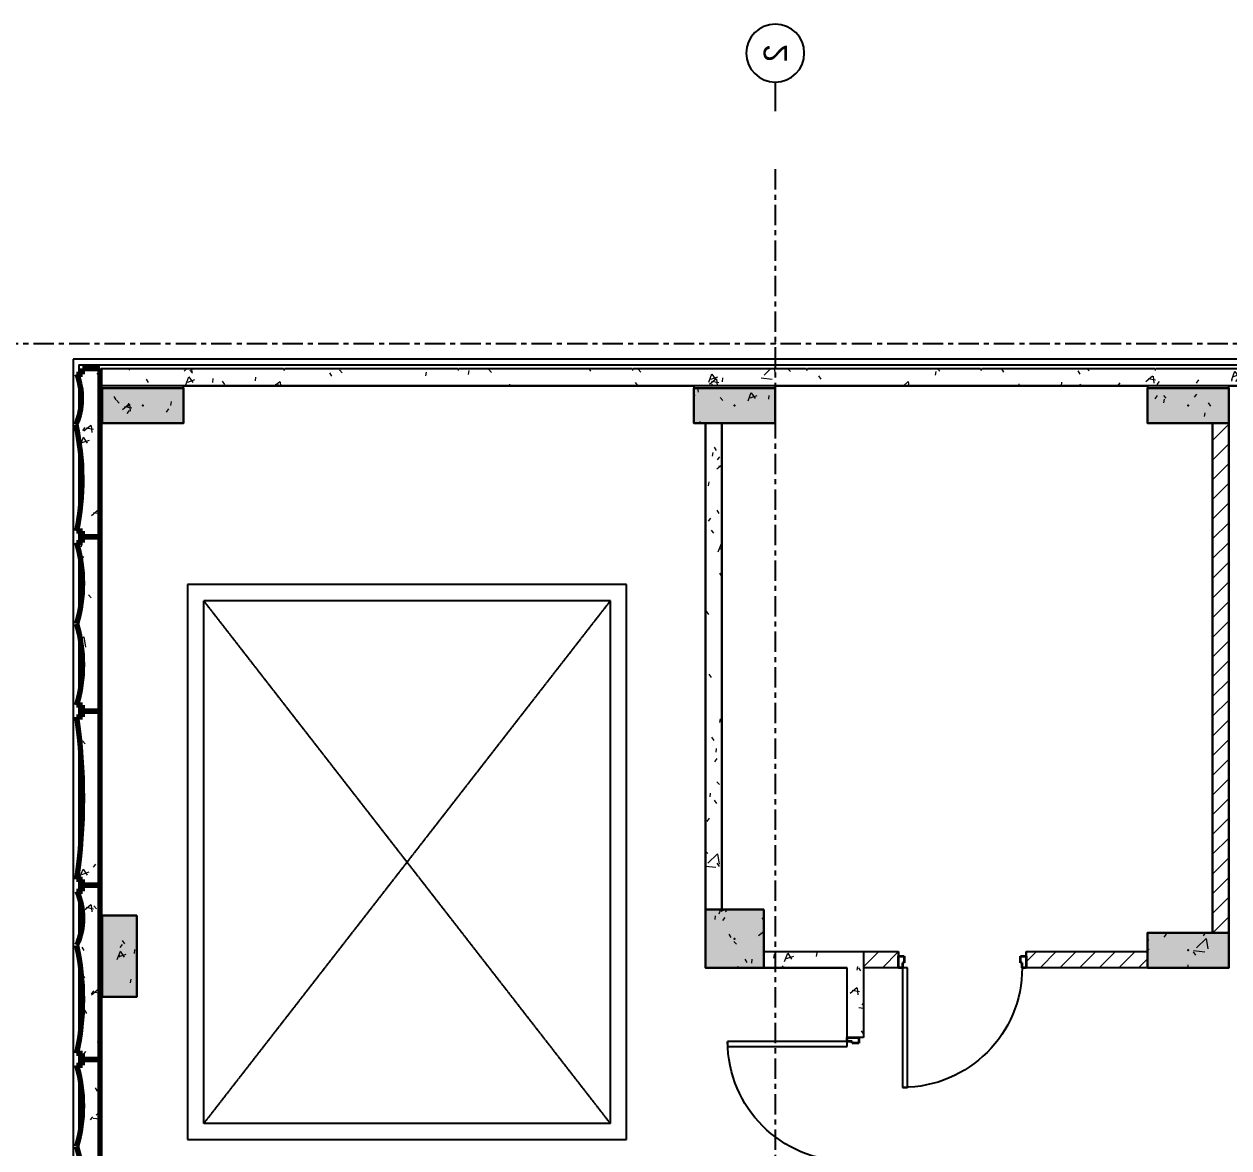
# Model space of a CAD drawing. Header units: millimetres. Extents: x -1379 to 1385823, y -4884429 to 548763.
# Drawn here: x 656006 to 666378, y -2359350 to -2349673 of the extents above; entities that cross this region are included whole.
import ezdxf
from ezdxf.enums import TextEntityAlignment as Align

# ---------------------------------------------------------------- set-up
doc = ezdxf.new("R2010")
doc.units = ezdxf.units.MM
for name, pattern in [('CENTER', [50.8, 31.75, -6.35, 6.35, -6.35]), ('HIDDEN', [0.375, 0.25, -0.125]), ('TA_GL_000.70000', [1.925, 0.7, -0.175, 0.175, -0.175, 0.7])]:
    doc.linetypes.add(name, pattern=pattern)
for name, color, linetype in [('000 - 0_SYM_DWG_GRID-BUBBLE_MAIN_COLOR_6', 7, 'Continuous'), ('000 - 0_SYM_DWG_GRIDLINE_MAIN_COLOR_251', 7, 'Continuous'), ('000 - 0_SYM_DWG_HIDDENlINE_MAIN_COLOR_251', 7, 'HIDDEN'), ('000 - 0_SYM_DWG_SLOPE-SYM_TEXT_COLOR_3', 7, 'Continuous'), ('000 - CONCRETE_COL_HATCH_', 7, 'Continuous'), ('000 - CONCRETE_PRECAST_CUT_COLOR_4', 7, 'Continuous'), ('000 - EXISTING_BUILDING_MAIN_COLOR_1', 7, 'Continuous'), ('000 - EXISTING_BUILDING_MAIN_COLOR_251', 7, 'Continuous'), ('000 - EXISTING_COLUMN_CUT_COLOR_5', 7, 'Continuous'), ('000 - EXISTING_PRECAST_MAIN_COLOR_1', 7, 'Continuous'), ('000 - GRID', 7, 'CENTER')]:
    doc.layers.add(name, color=color, linetype=linetype)
doc.styles.add('ARIAL', font='arial.ttf')
doc.styles.add('TA', font='', dxfattribs={"height": 4.5})
doc.styles.get('TA').set_extended_font_data('Cordia New')
pattern_1 = [(50, (-215984, 2306427), (728.7365, -63.75582), [76.2, -838.2]), (355, (-215984, 2306427), (-140.97162, 764.2276), [60.96, -670.56]), (100.451, (-215923.26, 2306421.7), (587.77, 700.46675), [64.76, -712.36]), (46.184, (-215984, 2306630.2), (1084.31624, -168.17096), [114.3, -1257.3]), (96.636, (-215893.6, 2306616.2), (949.6099, 989.70985), [97.14, -1068.54]), (351.184, (-215984, 2306630.2), (949.62055, 989.70115), [91.44, -1005.84]), (21, (-215882.4, 2306579.4), (606.45787, -409.06057), [76.2, -838.2]), (326, (-215882.4, 2306579.4), (247.20834, 736.75292), [60.96, -670.56]), (71.451, (-215831.85, 2306545.3), (853.66825, 327.68547), [64.76, -712.36]), (37.5, (-215984, 2306427), (12.354693, 338.22012), [33.528, -628.904, 33.528, -647.192, -673.1]), (37.5, (-215984, 2306427), (12.354693, 338.22012), [-1343.152, 33.528, -639.572]), (7.5, (-215984, 2306427), (267.278874, 400.722127), [33.528, -354.584, 33.528, -613.664, -256.54]), (7.5, (-215984, 2306427), (267.278874, 400.722127), [-1035.304, 33.528, -223.012]), (327.5, (-216210.56, 2306427), (542.36333, -22.915345), [33.528, -220.472, 33.528, -1810.512]), (327.5, (-216210.56, 2306427), (542.36333, -22.915345), [-287.528, -758.952, 33.528, -1018.032]), (317.5, (-216312.16, 2306427), (592.51696, 101.70711), [33.528, -296.672, 33.528, -492.76, -746.76]), (317.5, (-216312.16, 2306427), (592.51696, 101.70711), [-856.488, 33.528, -713.232])]
pattern_2 = [(45, (-215983.99, 2306427), (-84.852814, 84.852814), [])]
pattern_3 = [(50, (-3e-14, -2e-14), (3.5863, -0.31376), [0.375, -4.125]), (355, (-3e-14, -2e-14), (-0.693757, 3.76096), [0.3, -3.3]), (100.4514, (0.299, -0.026), (2.892544, 3.4472), [0.3187, -3.50571]), (46.1842, (-3e-14, 1), (5.336207, -0.827596), [0.5625, -6.1875]), (96.6356, (0.4447, 0.931), (4.67331, 4.87059), [0.47805, -5.25857]), (351.1842, (-3e-14, 1), (4.67331, 4.87059), [0.45, -4.95]), (21, (0.5, 0.75), (2.984535, -2.013094), [0.375, -4.125]), (326, (0.5, 0.75), (1.216577, 3.62575), [0.3, -3.3]), (71.4514, (0.7487, 0.5822), (4.201112, 1.612656), [0.3187, -3.50571]), (37.5, (-3e-14, -2e-14), (0.0607993, 1.6644693), [0, -3.26, 0, -3.35, 0, -3.3125]), (7.5, (-3e-14, -2e-14), (1.315348, 1.9720586), [0, -1.91, 0, -3.185, 0, -1.2625]), (327.5, (-1.115, -2e-14), (2.669112, -0.1127744), [0, -1.25, 0, -3.9, 0, -5.175]), (317.5, (-1.615, -2e-14), (2.915931, 0.500525), [0, -1.625, 0, -2.59, 0, -3.675])]

# ---------------------------------------------------------------- blocks, each defined once
blk = doc.blocks.new('DPA_Rectangular - 300 x 700mm-3612789-IV01 - EGRESS LEVEL PLAN')
at = {"layer": '000 - EXISTING_BUILDING_MAIN_COLOR_251', "lineweight": 9}
h = blk.add_hatch(dxfattribs=at)
h.set_pattern_fill('FP_4', style=0, pattern_type=2)
h.set_pattern_definition([(50, (-221209, 2316787), (728.7365, -63.75582), [76.2, -838.2]), (355, (-221209, 2316787), (-140.97162, 764.2276), [60.96, -670.56]), (100.451, (-221148.26, 2316781.7), (587.77, 700.46675), [64.76, -712.36]), (46.184, (-221209, 2316990.2), (1084.31624, -168.17096), [114.3, -1257.3]), (96.636, (-221118.6, 2316976.2), (949.6099, 989.70985), [97.14, -1068.54]), (351.184, (-221209, 2316990.2), (949.62055, 989.70115), [91.44, -1005.84]), (21, (-221107.4, 2316939.4), (606.45787, -409.06057), [76.2, -838.2]), (326, (-221107.4, 2316939.4), (247.20834, 736.75292), [60.96, -670.56]), (71.451, (-221056.85, 2316905.3), (853.66825, 327.68547), [64.76, -712.36]), (37.5, (-221209, 2316787), (12.354693, 338.22012), [33.528, -628.904, 33.528, -1320.292]), (37.5, (-221209, 2316787), (12.354693, 338.22012), [-695.96, -647.192, 33.528, -639.572]), (7.5, (-221209, 2316787), (267.278874, 400.722127), [33.528, -354.584, 33.528, -870.204]), (7.5, (-221209, 2316787), (267.278874, 400.722127), [-421.64, -613.664, 33.528, -223.012]), (327.5, (-221435.56, 2316787), (542.36333, -22.915345), [33.528, -220.472, 33.528, -1810.512]), (327.5, (-221435.56, 2316787), (542.36333, -22.915345), [-287.528, -758.952, 33.528, -1018.032]), (317.5, (-221537.16, 2316787), (592.51696, 101.70711), [33.528, -296.672, 33.528, -1239.52]), (317.5, (-221537.16, 2316787), (592.51696, 101.70711), [-363.728, -492.76, 33.528, -713.232])])
h.paths.add_polyline_path([(10, -350), (150, -350), (150, 350), (-150, 350), (-150, -350)])
at = {"layer": '000 - EXISTING_BUILDING_MAIN_COLOR_251', "color": 7}
for p, q in [((-150, 350), (150, 350)), ((-150, -350), (-150, 350)), ((150, 350), (150, -350)), ((150, -350), (-150, -350))]:
    blk.add_line(p, q, dxfattribs=at)
blk = doc.blocks.new('DPA_Rectangular - 500 x 500mm-3612790-IV01 - EGRESS LEVEL PLAN')
at = {"layer": '000 - EXISTING_BUILDING_MAIN_COLOR_251', "lineweight": 9}
h = blk.add_hatch(dxfattribs=at)
h.set_pattern_fill('FP_5', style=0, pattern_type=2)
h.set_pattern_definition([(50, (-221109, 2312882), (728.7365, -63.75582), [76.2, -838.2]), (355, (-221109, 2312882), (-140.97162, 764.2276), [60.96, -670.56]), (100.451, (-221048.26, 2312876.7), (587.77, 700.46675), [64.76, -712.36]), (46.184, (-221109, 2313085.2), (1084.31624, -168.17096), [114.3, -1257.3]), (96.636, (-221018.6, 2313071.2), (949.6099, 989.70985), [97.14, -1068.54]), (351.184, (-221109, 2313085.2), (949.62055, 989.70115), [91.44, -1005.84]), (21, (-221007.4, 2313034.4), (606.45787, -409.06057), [76.2, -838.2]), (326, (-221007.4, 2313034.4), (247.20834, 736.75292), [60.96, -670.56]), (71.451, (-220956.85, 2313000.3), (853.66825, 327.68547), [64.76, -712.36]), (37.5, (-221109, 2312882), (12.354693, 338.22012), [33.528, -628.904, 33.528, -1320.292]), (37.5, (-221109, 2312882), (12.354693, 338.22012), [-695.96, -647.192, 33.528, -639.572]), (7.5, (-221109, 2312882), (267.278874, 400.722127), [33.528, -354.584, 33.528, -870.204]), (7.5, (-221109, 2312882), (267.278874, 400.722127), [-421.64, -613.664, 33.528, -223.012]), (327.5, (-221335.56, 2312882), (542.36333, -22.915345), [33.528, -220.472, 33.528, -1810.512]), (327.5, (-221335.56, 2312882), (542.36333, -22.915345), [-287.528, -758.952, 33.528, -1018.032]), (317.5, (-221437.16, 2312882), (592.51696, 101.70711), [33.528, -296.672, 33.528, -1239.52]), (317.5, (-221437.16, 2312882), (592.51696, 101.70711), [-363.728, -492.76, 33.528, -713.232])])
h.paths.add_polyline_path([(110, -250), (250, -250), (250, 250), (-250, 250), (-250, -250), (94, -250)])
at = {"layer": '000 - EXISTING_BUILDING_MAIN_COLOR_251', "color": 7}
for p, q in [((-250, 250), (250, 250)), ((-250, -250), (-250, 250)), ((250, 250), (250, -250)), ((250, -250), (-250, -250))]:
    blk.add_line(p, q, dxfattribs=at)
blk = doc.blocks.new('DPA_DR-SG-SW - D4_1100x2150 mm-5618400-IV01 - EGRESS LEVEL PLAN')
at = {"layer": '000 - EXISTING_BUILDING_MAIN_COLOR_251', "color": 7}
for p, q in [((-550, 23.65), (-500, 23.65)), ((-550, -76.35), (-550, 23.65)), ((-500, 23.65), (-500, -33.35)), ((500, 23.65), (550, 23.65)), ((500, -33.35), (500, 23.65)), ((550, 23.65), (550, -76.35)), ((-515, -76.35), (-550, -76.35)), ((-515, -33.35), (-515, -76.35)), ((-500, -33.35), (-515, -33.35)), ((472, -76.35), (515, -76.35)), ((472, -1106.35), (472, -76.35)), ((515, -33.35), (500, -33.35)), ((515, -76.35), (515, -33.35)), ((515, -76.35), (515, -1106.35)), ((550, -76.35), (515, -76.35)), ((515, -1106.35), (472, -1106.35))]:
    blk.add_line(p, q, dxfattribs=at)
at = {"layer": '000 - EXISTING_BUILDING_MAIN_COLOR_251', "color": 7, "lineweight": 35}
for p, q in [((-550, 23.65), (-550, -76.35)), ((-500, 23.65), (-550, 23.65)), ((-500, -33.35), (-500, 23.65)), ((500, 23.65), (500, -33.35)), ((550, 23.65), (500, 23.65)), ((550, -76.35), (550, 23.65)), ((-550, -76.35), (-515, -76.35)), ((-515, -76.35), (-515, -33.35)), ((-515, -33.35), (-500, -33.35)), ((500, -33.35), (515, -33.35)), ((515, -33.35), (515, -76.35)), ((515, -76.35), (550, -76.35))]:
    blk.add_line(p, q, dxfattribs=at)
at = {"layer": '000 - EXISTING_BUILDING_MAIN_COLOR_251', "color": 7}
blk.add_arc((515, -76.35), 1030, 180, 270, dxfattribs=at)
blk = doc.blocks.new('DPA_DR-SG-SW - D4_1100x2150 mm-5424449-IV01 - EGRESS LEVEL PLAN')
at = {"layer": '000 - EXISTING_BUILDING_MAIN_COLOR_251', "color": 7}
for p, q in [((-550, 23.65), (-500, 23.65)), ((-550, -76.35), (-550, 23.65)), ((-500, 23.65), (-500, -33.35)), ((500, 23.65), (550, 23.65)), ((500, -33.35), (500, 23.65)), ((550, 23.65), (550, -76.35)), ((-515, -76.35), (-550, -76.35)), ((-515, -33.35), (-515, -76.35)), ((-500, -33.35), (-515, -33.35)), ((472, -76.35), (515, -76.35)), ((472, -1106.35), (472, -76.35)), ((515, -33.35), (500, -33.35)), ((515, -76.35), (515, -33.35)), ((515, -76.35), (515, -1106.35)), ((550, -76.35), (515, -76.35)), ((515, -1106.35), (472, -1106.35))]:
    blk.add_line(p, q, dxfattribs=at)
at = {"layer": '000 - EXISTING_BUILDING_MAIN_COLOR_251', "color": 7, "lineweight": 35}
for p, q in [((-550, 23.65), (-550, -76.35)), ((-500, 23.65), (-550, 23.65)), ((-500, -33.35), (-500, 23.65)), ((500, 23.65), (500, -33.35)), ((550, 23.65), (500, 23.65)), ((550, -76.35), (550, 23.65)), ((-550, -76.35), (-515, -76.35)), ((-515, -76.35), (-515, -33.35)), ((-515, -33.35), (-500, -33.35)), ((500, -33.35), (515, -33.35)), ((515, -33.35), (515, -76.35)), ((515, -76.35), (550, -76.35))]:
    blk.add_line(p, q, dxfattribs=at)
at = {"layer": '000 - EXISTING_BUILDING_MAIN_COLOR_251', "color": 7}
blk.add_arc((515, -76.35), 1030, 180, 270, dxfattribs=at)
blk = doc.blocks.new('DPA_Rectangular - 300 x 700mm-5176290-IV01 - EGRESS LEVEL PLAN')
at = {"layer": '000 - EXISTING_BUILDING_MAIN_COLOR_251', "lineweight": 9}
h = blk.add_hatch(dxfattribs=at)
h.set_pattern_fill('FP_6', style=0, pattern_type=2)
h.set_pattern_definition([(50, (-216519, 2316787), (728.7365, -63.75582), [76.2, -838.2]), (355, (-216519, 2316787), (-140.97162, 764.2276), [60.96, -670.56]), (100.451, (-216458.26, 2316781.7), (587.77, 700.46675), [64.76, -712.36]), (46.184, (-216519, 2316990.2), (1084.31624, -168.17096), [114.3, -1257.3]), (96.636, (-216428.6, 2316976.2), (949.6099, 989.70985), [97.14, -1068.54]), (351.184, (-216519, 2316990.2), (949.62055, 989.70115), [91.44, -1005.84]), (21, (-216417.4, 2316939.4), (606.45787, -409.06057), [76.2, -838.2]), (326, (-216417.4, 2316939.4), (247.20834, 736.75292), [60.96, -670.56]), (71.451, (-216366.85, 2316905.3), (853.66825, 327.68547), [64.76, -712.36]), (37.5, (-216519, 2316787), (12.354693, 338.22012), [33.528, -628.904, 33.528, -1320.292]), (37.5, (-216519, 2316787), (12.354693, 338.22012), [-695.96, -647.192, 33.528, -639.572]), (7.5, (-216519, 2316787), (267.278874, 400.722127), [33.528, -354.584, 33.528, -870.204]), (7.5, (-216519, 2316787), (267.278874, 400.722127), [-421.64, -613.664, 33.528, -223.012]), (327.5, (-216745.56, 2316787), (542.36333, -22.915345), [33.528, -220.472, 33.528, -1810.512]), (327.5, (-216745.56, 2316787), (542.36333, -22.915345), [-287.528, -758.952, 33.528, -1018.032]), (317.5, (-216847.16, 2316787), (592.51696, 101.70711), [33.528, -296.672, 33.528, -1239.52]), (317.5, (-216847.16, 2316787), (592.51696, 101.70711), [-363.728, -492.76, 33.528, -713.232])])
h.paths.add_polyline_path([(150, -350), (150, 350), (-150, 350), (-150, -350)])
at = {"layer": '000 - EXISTING_BUILDING_MAIN_COLOR_251', "color": 7}
for p, q in [((-150, 350), (150, 350)), ((-150, -350), (-150, 350)), ((150, 350), (150, -350)), ((150, -350), (-150, -350))]:
    blk.add_line(p, q, dxfattribs=at)
blk = doc.blocks.new('DPA_Rectangular - 300 x 700mm-3612791-IV01 - EGRESS LEVEL PLAN')
at = {"layer": '000 - EXISTING_BUILDING_MAIN_COLOR_251', "lineweight": 9}
h = blk.add_hatch(dxfattribs=at)
h.set_pattern_fill('FP_7', style=0, pattern_type=2)
h.set_pattern_definition([(50, (-216519, 2312882), (728.7365, -63.75582), [76.2, -838.2]), (355, (-216519, 2312882), (-140.97162, 764.2276), [60.96, -670.56]), (100.451, (-216458.26, 2312876.7), (587.77, 700.46675), [64.76, -712.36]), (46.184, (-216519, 2313085.2), (1084.31624, -168.17096), [114.3, -1257.3]), (96.636, (-216428.6, 2313071.2), (949.6099, 989.70985), [97.14, -1068.54]), (351.184, (-216519, 2313085.2), (949.62055, 989.70115), [91.44, -1005.84]), (21, (-216417.4, 2313034.4), (606.45787, -409.06057), [76.2, -838.2]), (326, (-216417.4, 2313034.4), (247.20834, 736.75292), [60.96, -670.56]), (71.451, (-216366.85, 2313000.3), (853.66825, 327.68547), [64.76, -712.36]), (37.5, (-216519, 2312882), (12.354693, 338.22012), [33.528, -628.904, 33.528, -1320.292]), (37.5, (-216519, 2312882), (12.354693, 338.22012), [-695.96, -647.192, 33.528, -639.572]), (7.5, (-216519, 2312882), (267.278874, 400.722127), [33.528, -354.584, 33.528, -870.204]), (7.5, (-216519, 2312882), (267.278874, 400.722127), [-421.64, -613.664, 33.528, -223.012]), (327.5, (-216745.56, 2312882), (542.36333, -22.915345), [33.528, -220.472, 33.528, -1810.512]), (327.5, (-216745.56, 2312882), (542.36333, -22.915345), [-287.528, -758.952, 33.528, -1018.032]), (317.5, (-216847.16, 2312882), (592.51696, 101.70711), [33.528, -296.672, 33.528, -1239.52]), (317.5, (-216847.16, 2312882), (592.51696, 101.70711), [-363.728, -492.76, 33.528, -713.232])])
h.paths.add_polyline_path([(-150, -350), (150, -350), (150, 350), (-150, 350), (-150, -250)])
at = {"layer": '000 - EXISTING_BUILDING_MAIN_COLOR_251', "color": 7}
for p, q in [((-150, 350), (150, 350)), ((-150, -350), (-150, 350)), ((150, 350), (150, -350)), ((150, -350), (-150, -350))]:
    blk.add_line(p, q, dxfattribs=at)
blk = doc.blocks.new('DPA_Rectangular - 300 x 700mm-V1-IV01 - EGRESS LEVEL PLAN')
at = {"layer": '000 - EXISTING_BUILDING_MAIN_COLOR_251', "lineweight": 9}
h = blk.add_hatch(dxfattribs=at)
h.set_pattern_fill('FP_8', style=0, pattern_type=2)
h.set_pattern_definition([(50, (-216519, 2307787), (728.7365, -63.75582), [76.2, -838.2]), (355, (-216519, 2307787), (-140.97162, 764.2276), [60.96, -670.56]), (100.451, (-216458.26, 2307781.7), (587.77, 700.46675), [64.76, -712.36]), (46.184, (-216519, 2307990.2), (1084.31624, -168.17096), [114.3, -1257.3]), (96.636, (-216428.6, 2307976.2), (949.6099, 989.70985), [97.14, -1068.54]), (351.184, (-216519, 2307990.2), (949.62055, 989.70115), [91.44, -1005.84]), (21, (-216417.4, 2307939.4), (606.45787, -409.06057), [76.2, -838.2]), (326, (-216417.4, 2307939.4), (247.20834, 736.75292), [60.96, -670.56]), (71.451, (-216366.85, 2307905.3), (853.66825, 327.68547), [64.76, -712.36]), (37.5, (-216519, 2307787), (12.354693, 338.22012), [33.528, -628.904, 33.528, -1320.292]), (37.5, (-216519, 2307787), (12.354693, 338.22012), [-695.96, -647.192, 33.528, -639.572]), (7.5, (-216519, 2307787), (267.278874, 400.722127), [33.528, -354.584, 33.528, -870.204]), (7.5, (-216519, 2307787), (267.278874, 400.722127), [-421.64, -613.664, 33.528, -223.012]), (327.5, (-216745.56, 2307787), (542.36333, -22.915345), [33.528, -220.472, 33.528, -1810.512]), (327.5, (-216745.56, 2307787), (542.36333, -22.915345), [-287.528, -758.952, 33.528, -1018.032]), (317.5, (-216847.16, 2307787), (592.51696, 101.70711), [33.528, -296.672, 33.528, -1239.52]), (317.5, (-216847.16, 2307787), (592.51696, 101.70711), [-363.728, -492.76, 33.528, -713.232])])
h.paths.add_polyline_path([(150, -350), (150, 350), (-150, 350), (-150, -350)])
at = {"layer": '000 - EXISTING_BUILDING_MAIN_COLOR_251', "color": 7}
for p, q in [((-150, 350), (150, 350)), ((-150, -350), (-150, 350)), ((150, 350), (150, -350)), ((150, -350), (-150, -350))]:
    blk.add_line(p, q, dxfattribs=at)
blk = doc.blocks.new('DPA_Rectangular - 300 x 700mm-V5-IV01 - EGRESS LEVEL PLAN')
at = {"layer": '000 - EXISTING_BUILDING_MAIN_COLOR_251', "lineweight": 9}
h = blk.add_hatch(dxfattribs=at)
h.set_pattern_fill('FP_13', style=0, pattern_type=2)
h.set_pattern_definition([(140, (-2307587, -221259), (63.75582, 728.7365), [76.2, -838.2]), (85, (-2307587, -221259), (-764.2276, -140.97162), [60.96, -670.56]), (190.451, (-2307581.7, -221198.26), (-700.46675, 587.77), [64.76, -712.36]), (136.184, (-2307790.2, -221259), (168.17096, 1084.31624), [114.3, -1257.3]), (186.636, (-2307776.2, -221168.6), (-989.70985, 949.6099), [97.14, -1068.54]), (81.184, (-2307790.2, -221259), (-989.70115, 949.62055), [91.44, -1005.84]), (111, (-2307739.4, -221157.4), (409.06057, 606.45787), [76.2, -838.2]), (56, (-2307739.4, -221157.4), (-736.75292, 247.20834), [60.96, -670.56]), (161.451, (-2307705.3, -221106.85), (-327.68547, 853.66825), [64.76, -712.36]), (127.5, (-2307587, -221259), (-338.22012, 12.354693), [33.528, -628.904, 33.528, -1320.292]), (127.5, (-2307587, -221259), (-338.22012, 12.354693), [-695.96, -647.192, 33.528, -639.572]), (97.5, (-2307587, -221259), (-400.722127, 267.278874), [33.528, -354.584, 33.528, -870.204]), (97.5, (-2307587, -221259), (-400.722127, 267.278874), [-421.64, -613.664, 33.528, -223.012]), (57.5, (-2307587, -221485.56), (22.915345, 542.36333), [33.528, -220.472, 33.528, -1810.512]), (57.5, (-2307587, -221485.56), (22.915345, 542.36333), [-287.528, -758.952, 33.528, -1018.032]), (47.5, (-2307587, -221587.16), (-101.70711, 592.51696), [33.528, -296.672, 33.528, -1239.52]), (47.5, (-2307587, -221587.16), (-101.70711, 592.51696), [-363.728, -492.76, 33.528, -713.232])])
h.paths.add_polyline_path([(150, 350), (-150, 350), (-150, -350), (150, -350), (150, 146)])
at = {"layer": '000 - EXISTING_BUILDING_MAIN_COLOR_251', "color": 7}
for p, q in [((-150, 350), (150, 350)), ((-150, -350), (-150, 350)), ((150, 350), (150, -350)), ((150, -350), (-150, -350))]:
    blk.add_line(p, q, dxfattribs=at)
blk = doc.blocks.new('DPA_Curved type B 1 - Curved Type B-V39-IV01 - EGRESS LEVEL PLAN')
at = {"layer": '000 - EXISTING_PRECAST_MAIN_COLOR_1', "lineweight": 9}
h = blk.add_hatch(dxfattribs=at)
h.set_pattern_fill('FP_31', style=0, pattern_type=2)
h.set_pattern_definition([(50, (-218399, 2307417), (728.7365, -63.75582), [76.2, -838.2]), (355, (-218399, 2307417), (-140.97162, 764.2276), [60.96, -670.56]), (100.451, (-218338.26, 2307411.7), (587.77, 700.46675), [64.76, -712.36]), (46.184, (-218399, 2307620.2), (1084.31624, -168.17096), [114.3, -1257.3]), (96.636, (-218308.6, 2307606.2), (949.6099, 989.70985), [97.14, -1068.54]), (351.184, (-218399, 2307620.2), (949.62055, 989.70115), [91.44, -1005.84]), (21, (-218297.4, 2307569.4), (606.45787, -409.06057), [76.2, -838.2]), (326, (-218297.4, 2307569.4), (247.20834, 736.75292), [60.96, -670.56]), (71.451, (-218246.85, 2307535.3), (853.66825, 327.68547), [64.76, -712.36]), (37.5, (-218399, 2307417), (12.354693, 338.22012), [33.528, -628.904, 33.528, -1320.292]), (37.5, (-218399, 2307417), (12.354693, 338.22012), [-695.96, -647.192, 33.528, -639.572]), (7.5, (-218399, 2307417), (267.278874, 400.722127), [33.528, -354.584, 33.528, -870.204]), (7.5, (-218399, 2307417), (267.278874, 400.722127), [-421.64, -613.664, 33.528, -223.012]), (327.5, (-218625.56, 2307417), (542.36333, -22.915345), [33.528, -220.472, 33.528, -1810.512]), (327.5, (-218625.56, 2307417), (542.36333, -22.915345), [-287.528, -758.952, 33.528, -1018.032]), (317.5, (-218727.16, 2307417), (592.51696, 101.70711), [33.528, -296.672, 33.528, -1239.52]), (317.5, (-218727.16, 2307417), (592.51696, 101.70711), [-363.728, -492.76, 33.528, -713.232])])
h.paths.add_polyline_path([(-340, 0), (750, 0), (750, 150), (700, 150), (700, 200), (585, 172), (468, 156), (349, 150), (232, 156), (115, 172), (0, 200), (-116, 172), (-232, 156), (-350, 150), (-468, 156), (-593, 174), (-700, 200), (-700, 150), (-750, 150), (-750, 0), (-340, 0)])
at = {"layer": '000 - EXISTING_PRECAST_MAIN_COLOR_1', "color": 7, "lineweight": 70}
for p, q in [((-700, 150), (-750, 150)), ((-750, 150), (-750, 0)), ((-700, 200), (-700, 150)), ((700, 150), (700, 200)), ((750, 150), (700, 150)), ((750, 0), (750, 150)), ((-750, 0), (750, 0))]:
    blk.add_line(p, q, dxfattribs=at)
for centre in [(-350, 1400), (350, 1400)]:
    blk.add_arc(centre, 1250, 253.7402, 286.2598, dxfattribs=at)
blk = doc.blocks.new('DPA_Curved type A 1 - Curved Type A-V40-IV01 - EGRESS LEVEL PLAN')
at = {"layer": '000 - EXISTING_PRECAST_MAIN_COLOR_1', "lineweight": 9}
h = blk.add_hatch(dxfattribs=at)
h.set_pattern_fill('FP_32', style=0, pattern_type=2)
h.set_pattern_definition([(50, (-219899, 2307417), (728.7365, -63.75582), [76.2, -838.2]), (355, (-219899, 2307417), (-140.97162, 764.2276), [60.96, -670.56]), (100.451, (-219838.26, 2307411.7), (587.77, 700.46675), [64.76, -712.36]), (46.184, (-219899, 2307620.2), (1084.31624, -168.17096), [114.3, -1257.3]), (96.636, (-219808.6, 2307606.2), (949.6099, 989.70985), [97.14, -1068.54]), (351.184, (-219899, 2307620.2), (949.62055, 989.70115), [91.44, -1005.84]), (21, (-219797.4, 2307569.4), (606.45787, -409.06057), [76.2, -838.2]), (326, (-219797.4, 2307569.4), (247.20834, 736.75292), [60.96, -670.56]), (71.451, (-219746.85, 2307535.3), (853.66825, 327.68547), [64.76, -712.36]), (37.5, (-219899, 2307417), (12.354693, 338.22012), [33.528, -628.904, 33.528, -1320.292]), (37.5, (-219899, 2307417), (12.354693, 338.22012), [-695.96, -647.192, 33.528, -639.572]), (7.5, (-219899, 2307417), (267.278874, 400.722127), [33.528, -354.584, 33.528, -870.204]), (7.5, (-219899, 2307417), (267.278874, 400.722127), [-421.64, -613.664, 33.528, -223.012]), (327.5, (-220125.56, 2307417), (542.36333, -22.915345), [33.528, -220.472, 33.528, -1810.512]), (327.5, (-220125.56, 2307417), (542.36333, -22.915345), [-287.528, -758.952, 33.528, -1018.032]), (317.5, (-220227.16, 2307417), (592.51696, 101.70711), [33.528, -296.672, 33.528, -1239.52]), (317.5, (-220227.16, 2307417), (592.51696, 101.70711), [-363.728, -492.76, 33.528, -713.232])])
h.paths.add_polyline_path([(750, 0), (750, 150), (700, 150), (700, 200), (466, 172), (234, 156), (0, 150), (-234, 156), (-468, 172), (-700, 200), (-700, 150), (-750, 150), (-750, 0)])
at = {"layer": '000 - EXISTING_PRECAST_MAIN_COLOR_1', "color": 7, "lineweight": 70}
for p, q in [((-700, 150), (-750, 150)), ((-750, 150), (-750, 0)), ((-700, 200), (-700, 150)), ((700, 150), (700, 200)), ((750, 150), (700, 150)), ((750, 0), (750, 150)), ((-750, 0), (750, 0))]:
    blk.add_line(p, q, dxfattribs=at)
blk.add_arc((0, 5079), 4929, 261.835, 278.165, dxfattribs=at)
blk = doc.blocks.new('DPA_Curved type C_Left 1 - Curved Type C_Left-V41-IV01 - EGRESS LEVEL PLAN')
at = {"layer": '000 - EXISTING_PRECAST_MAIN_COLOR_1', "lineweight": 9}
h = blk.add_hatch(dxfattribs=at)
h.set_pattern_fill('FP_33', style=0, pattern_type=2)
h.set_pattern_definition([(50, (-221399, 2307417), (728.7365, -63.75582), [76.2, -838.2]), (355, (-221399, 2307417), (-140.97162, 764.2276), [60.96, -670.56]), (100.451, (-221338.26, 2307411.7), (587.77, 700.46675), [64.76, -712.36]), (46.184, (-221399, 2307620.2), (1084.31624, -168.17096), [114.3, -1257.3]), (96.636, (-221308.6, 2307606.2), (949.6099, 989.70985), [97.14, -1068.54]), (351.184, (-221399, 2307620.2), (949.62055, 989.70115), [91.44, -1005.84]), (21, (-221297.4, 2307569.4), (606.45787, -409.06057), [76.2, -838.2]), (326, (-221297.4, 2307569.4), (247.20834, 736.75292), [60.96, -670.56]), (71.451, (-221246.85, 2307535.3), (853.66825, 327.68547), [64.76, -712.36]), (37.5, (-221399, 2307417), (12.354693, 338.22012), [33.528, -628.904, 33.528, -1320.292]), (37.5, (-221399, 2307417), (12.354693, 338.22012), [-695.96, -647.192, 33.528, -639.572]), (7.5, (-221399, 2307417), (267.278874, 400.722127), [33.528, -354.584, 33.528, -870.204]), (7.5, (-221399, 2307417), (267.278874, 400.722127), [-421.64, -613.664, 33.528, -223.012]), (327.5, (-221625.56, 2307417), (542.36333, -22.915345), [33.528, -220.472, 33.528, -1810.512]), (327.5, (-221625.56, 2307417), (542.36333, -22.915345), [-287.528, -758.952, 33.528, -1018.032]), (317.5, (-221727.16, 2307417), (592.51696, 101.70711), [33.528, -296.672, 33.528, -1239.52]), (317.5, (-221727.16, 2307417), (592.51696, 101.70711), [-363.728, -492.76, 33.528, -713.232])])
h.paths.add_polyline_path([(6, 0), (750, 0), (750, 150), (700, 150), (700, 200), (546, 172), (390, 155), (233, 150), (77, 155), (-79, 172), (-233, 200), (-309, 172), (-387, 155), (-467, 150), (-547, 156), (-625, 172), (-700, 200), (-700, 150), (-750, 150), (-750, 0), (-490, 0)])
at = {"layer": '000 - EXISTING_PRECAST_MAIN_COLOR_1', "color": 7, "lineweight": 70}
for p, q in [((-700, 150), (-750, 150)), ((-750, 150), (-750, 0)), ((-700, 200), (-700, 150)), ((700, 150), (700, 200)), ((750, 150), (700, 150)), ((750, 0), (750, 150)), ((-750, 0), (750, 0))]:
    blk.add_line(p, q, dxfattribs=at)
for centre, radius, start, end in [((-467, 717), 568, 245.7294, 294.2706), ((233, 2346), 2196, 257.7319, 282.2681)]:
    blk.add_arc(centre, radius, start, end, dxfattribs=at)
blk = doc.blocks.new('DPA_Curved type B 1 - Curved Type B-V42-IV01 - EGRESS LEVEL PLAN')
at = {"layer": '000 - EXISTING_PRECAST_MAIN_COLOR_1', "lineweight": 9}
h = blk.add_hatch(dxfattribs=at)
h.set_pattern_fill('FP_34', style=0, pattern_type=2)
h.set_pattern_definition([(50, (-222899, 2307417), (728.7365, -63.75582), [76.2, -838.2]), (355, (-222899, 2307417), (-140.97162, 764.2276), [60.96, -670.56]), (100.451, (-222838.26, 2307411.7), (587.77, 700.46675), [64.76, -712.36]), (46.184, (-222899, 2307620.2), (1084.31624, -168.17096), [114.3, -1257.3]), (96.636, (-222808.6, 2307606.2), (949.6099, 989.70985), [97.14, -1068.54]), (351.184, (-222899, 2307620.2), (949.62055, 989.70115), [91.44, -1005.84]), (21, (-222797.4, 2307569.4), (606.45787, -409.06057), [76.2, -838.2]), (326, (-222797.4, 2307569.4), (247.20834, 736.75292), [60.96, -670.56]), (71.451, (-222746.85, 2307535.3), (853.66825, 327.68547), [64.76, -712.36]), (37.5, (-222899, 2307417), (12.354693, 338.22012), [33.528, -628.904, 33.528, -1320.292]), (37.5, (-222899, 2307417), (12.354693, 338.22012), [-695.96, -647.192, 33.528, -639.572]), (7.5, (-222899, 2307417), (267.278874, 400.722127), [33.528, -354.584, 33.528, -870.204]), (7.5, (-222899, 2307417), (267.278874, 400.722127), [-421.64, -613.664, 33.528, -223.012]), (327.5, (-223125.56, 2307417), (542.36333, -22.915345), [33.528, -220.472, 33.528, -1810.512]), (327.5, (-223125.56, 2307417), (542.36333, -22.915345), [-287.528, -758.952, 33.528, -1018.032]), (317.5, (-223227.16, 2307417), (592.51696, 101.70711), [33.528, -296.672, 33.528, -1239.52]), (317.5, (-223227.16, 2307417), (592.51696, 101.70711), [-363.728, -492.76, 33.528, -713.232])])
h.paths.add_polyline_path([(750, 0), (750, 150), (700, 150), (700, 200), (585, 172), (468, 156), (350, 150), (232, 156), (115, 172), (0, 200), (-115, 172), (-235, 155), (-350, 150), (-468, 156), (-585, 172), (-700, 200), (-700, 150), (-750, 150), (-750, 0), (450, 0)])
at = {"layer": '000 - EXISTING_PRECAST_MAIN_COLOR_1', "color": 7, "lineweight": 70}
for p, q in [((-700, 150), (-750, 150)), ((-750, 150), (-750, 0)), ((-700, 200), (-700, 150)), ((700, 150), (700, 200)), ((750, 150), (700, 150)), ((750, 0), (750, 150)), ((-750, 0), (750, 0))]:
    blk.add_line(p, q, dxfattribs=at)
for centre in [(-350, 1400), (350, 1400)]:
    blk.add_arc(centre, 1250, 253.7402, 286.2598, dxfattribs=at)
blk = doc.blocks.new('DPA_Curved type C_Left 1 - Curved Type C_Left-5847586-IV01 - EGRESS LEVEL PLAN')
at = {"layer": '000 - EXISTING_PRECAST_MAIN_COLOR_1', "lineweight": 9}
h = blk.add_hatch(dxfattribs=at)
h.set_pattern_fill('FP_40', style=0, pattern_type=2)
h.set_pattern_definition([(50, (-216924, 2307417), (728.7365, -63.75582), [76.2, -838.2]), (355, (-216924, 2307417), (-140.97162, 764.2276), [60.96, -670.56]), (100.451, (-216863.26, 2307411.7), (587.77, 700.46675), [64.76, -712.36]), (46.184, (-216924, 2307620.2), (1084.31624, -168.17096), [114.3, -1257.3]), (96.636, (-216833.6, 2307606.2), (949.6099, 989.70985), [97.14, -1068.54]), (351.184, (-216924, 2307620.2), (949.62055, 989.70115), [91.44, -1005.84]), (21, (-216822.4, 2307569.4), (606.45787, -409.06057), [76.2, -838.2]), (326, (-216822.4, 2307569.4), (247.20834, 736.75292), [60.96, -670.56]), (71.451, (-216771.85, 2307535.3), (853.66825, 327.68547), [64.76, -712.36]), (37.5, (-216924, 2307417), (12.354693, 338.22012), [33.528, -628.904, 33.528, -1320.292]), (37.5, (-216924, 2307417), (12.354693, 338.22012), [-695.96, -647.192, 33.528, -639.572]), (7.5, (-216924, 2307417), (267.278874, 400.722127), [33.528, -354.584, 33.528, -870.204]), (7.5, (-216924, 2307417), (267.278874, 400.722127), [-421.64, -613.664, 33.528, -223.012]), (327.5, (-217150.56, 2307417), (542.36333, -22.915345), [33.528, -220.472, 33.528, -1810.512]), (327.5, (-217150.56, 2307417), (542.36333, -22.915345), [-287.528, -758.952, 33.528, -1018.032]), (317.5, (-217252.16, 2307417), (592.51696, 101.70711), [33.528, -296.672, 33.528, -1239.52]), (317.5, (-217252.16, 2307417), (592.51696, 101.70711), [-363.728, -492.76, 33.528, -713.232])])
h.paths.add_polyline_path([(-538, 0), (725, 0), (725, 150), (675, 150), (675, 200), (523, 174), (370, 159), (205, 156), (63, 162), (-95, 180), (-242, 207), (-319, 180), (-384, 166), (-458, 160), (-538, 165), (-611, 179), (-675, 200), (-675, 150), (-725, 150), (-725, 0), (-575, 0)])
at = {"layer": '000 - EXISTING_PRECAST_MAIN_COLOR_1', "color": 7, "lineweight": 70}
for p, q in [((-675, 150), (-725, 150)), ((-725, 150), (-725, 0)), ((-675, 200), (-675, 150)), ((675, 150), (675, 200)), ((725, 150), (675, 150)), ((725, 0), (725, 150)), ((-725, 0), (725, 0))]:
    blk.add_line(p, q, dxfattribs=at)
for centre, radius, start, end in [((-467, 717), 558, 248.0708, 293.8047), ((233, 2346), 2191, 257.4836, 281.6292)]:
    blk.add_arc(centre, radius, start, end, dxfattribs=at)
blk = doc.blocks.new('*U2582')
at = {"layer": '000 - CONCRETE_COL_HATCH_'}
h = blk.add_hatch(dxfattribs=at)
h.set_pattern_fill('AR-CONC', scale=0.5)
h.set_pattern_definition([(50, (0, 6e-15), (3.5863, -0.31376), [0.375, -4.125]), (355, (0, 6e-15), (-0.693757, 3.76096), [0.3, -3.3]), (100.4514, (0.299, -0.026), (2.892544, 3.4472), [0.3187, -3.50571]), (46.1842, (0, 1), (5.336207, -0.827596), [0.5625, -6.1875]), (96.6356, (0.4447, 0.931), (4.67331, 4.87059), [0.47805, -5.25857]), (351.1842, (0, 1), (4.67331, 4.87059), [0.45, -4.95]), (21, (0.5, 0.75), (2.984535, -2.013094), [0.375, -4.125]), (326, (0.5, 0.75), (1.216577, 3.62575), [0.3, -3.3]), (71.4514, (0.7487, 0.5822), (4.201112, 1.612656), [0.3187, -3.50571]), (37.5, (0, 6e-15), (0.0607993, 1.6644693), [0, -3.26, 0, -3.35, 0, -3.3125]), (7.5, (0, 6e-15), (1.315348, 1.9720586), [0, -1.91, 0, -3.185, 0, -1.2625]), (327.5, (-1.115, 6e-15), (2.669112, -0.1127744), [0, -1.25, 0, -3.9, 0, -5.175]), (317.5, (-1.615, 6e-15), (2.915931, 0.500525), [0, -1.625, 0, -2.59, 0, -3.675])])
h.paths.add_polyline_path([(-350, -150), (350, -150), (350, 150), (-350, 150)])
at = {"color": 7}
blk.add_point((0, 0), dxfattribs=at)
at = {"layer": '000 - EXISTING_COLUMN_CUT_COLOR_5', "color": 7}
blk.add_lwpolyline([(-350, -150), (350, -150), (350, 150), (-350, 150)], close=True, dxfattribs=at)
blk = doc.blocks.new('*U2581')
at = {"layer": '000 - CONCRETE_COL_HATCH_'}
h = blk.add_hatch(dxfattribs=at)
h.set_pattern_fill('AR-CONC', scale=0.5)
h.set_pattern_definition([(50, (-3e-14, -2e-14), (3.5863, -0.31376), [0.375, -4.125]), (355, (-3e-14, -2e-14), (-0.693757, 3.76096), [0.3, -3.3]), (100.4514, (0.299, -0.026), (2.892544, 3.4472), [0.3187, -3.50571]), (46.1842, (-3e-14, 1), (5.336207, -0.827596), [0.5625, -6.1875]), (96.6356, (0.4447, 0.931), (4.67331, 4.87059), [0.47805, -5.25857]), (351.1842, (-3e-14, 1), (4.67331, 4.87059), [0.45, -4.95]), (21, (0.5, 0.75), (2.984535, -2.013094), [0.375, -4.125]), (326, (0.5, 0.75), (1.216577, 3.62575), [0.3, -3.3]), (71.4514, (0.7487, 0.5822), (4.201112, 1.612656), [0.3187, -3.50571]), (37.5, (-3e-14, -2e-14), (0.0607993, 1.6644693), [0, -3.26, 0, -3.35, 0, -3.3125]), (7.5, (-3e-14, -2e-14), (1.315348, 1.9720586), [0, -1.91, 0, -3.185, 0, -1.2625]), (327.5, (-1.115, -2e-14), (2.669112, -0.1127744), [0, -1.25, 0, -3.9, 0, -5.175]), (317.5, (-1.615, -2e-14), (2.915931, 0.500525), [0, -1.625, 0, -2.59, 0, -3.675])])
h.paths.add_polyline_path([(-150, -350), (150, -350), (150, 350), (-150, 350)])
at = {"color": 7}
blk.add_point((0, 0), dxfattribs=at)
at = {"layer": '000 - EXISTING_COLUMN_CUT_COLOR_5', "color": 7}
blk.add_lwpolyline([(-150, -350), (150, -350), (150, 350), (-150, 350)], close=True, dxfattribs=at)
blk = doc.blocks.new('*U3258')
at = {"layer": '000 - CONCRETE_COL_HATCH_'}
h = blk.add_hatch(dxfattribs=at)
h.set_pattern_fill('AR-CONC', scale=0.5)
h.set_pattern_definition([(50, (-1e-14, -6e-15), (3.5863, -0.31376), [0.375, -4.125]), (355, (-1e-14, -6e-15), (-0.693757, 3.76096), [0.3, -3.3]), (100.4514, (0.299, -0.026), (2.892544, 3.4472), [0.3187, -3.50571]), (46.1842, (-1e-14, 1), (5.336207, -0.827596), [0.5625, -6.1875]), (96.6356, (0.4447, 0.931), (4.67331, 4.87059), [0.47805, -5.25857]), (351.1842, (-1e-14, 1), (4.67331, 4.87059), [0.45, -4.95]), (21, (0.5, 0.75), (2.984535, -2.013094), [0.375, -4.125]), (326, (0.5, 0.75), (1.216577, 3.62575), [0.3, -3.3]), (71.4514, (0.7487, 0.5822), (4.201112, 1.612656), [0.3187, -3.50571]), (37.5, (-1e-14, -6e-15), (0.0607993, 1.6644693), [0, -3.26, 0, -3.35, 0, -3.3125]), (7.5, (-1e-14, -6e-15), (1.315348, 1.972059), [0, -1.91, 0, -3.185, 0, -1.2625]), (327.5, (-1.115, -6e-15), (2.669112, -0.1127744), [0, -1.25, 0, -3.9, 0, -5.175]), (317.5, (-1.615, -6e-15), (2.915931, 0.500525), [0, -1.625, 0, -2.59, 0, -3.675])])
h.paths.add_polyline_path([(-250, -250), (250, -250), (250, 250), (-250, 250)])
at = {"color": 7}
blk.add_point((0, 0), dxfattribs=at)
at = {"layer": '000 - EXISTING_COLUMN_CUT_COLOR_5', "color": 7}
blk.add_lwpolyline([(-250, -250), (250, -250), (250, 250), (-250, 250)], close=True, dxfattribs=at)
blk = doc.blocks.new('*U3259')
at = {"layer": '000 - CONCRETE_COL_HATCH_'}
h = blk.add_hatch(dxfattribs=at)
h.set_pattern_fill('AR-CONC', scale=0.5)
h.set_pattern_definition(pattern_3)
h.paths.add_polyline_path([(-150, -350), (150, -350), (150, 350), (-150, 350)])
at = {"color": 7}
blk.add_point((0, 0), dxfattribs=at)
at = {"layer": '000 - EXISTING_COLUMN_CUT_COLOR_5', "color": 7}
blk.add_lwpolyline([(-150, -350), (150, -350), (150, 350), (-150, 350)], close=True, dxfattribs=at)
blk = doc.blocks.new('*U3260')
at = {"layer": '000 - CONCRETE_COL_HATCH_'}
h = blk.add_hatch(dxfattribs=at)
h.set_pattern_fill('AR-CONC', scale=0.5)
h.set_pattern_definition(pattern_3)
h.paths.add_polyline_path([(-150, -350), (150, -350), (150, 350), (-150, 350)])
at = {"color": 7}
blk.add_point((0, 0), dxfattribs=at)
at = {"layer": '000 - EXISTING_COLUMN_CUT_COLOR_5', "color": 7}
blk.add_lwpolyline([(-150, -350), (150, -350), (150, 350), (-150, 350)], close=True, dxfattribs=at)
blk = doc.blocks.new('A$Cc52987c4')
at = {"layer": '000 - EXISTING_BUILDING_MAIN_COLOR_251', "lineweight": 9}
h = blk.add_hatch(dxfattribs=at)
h.set_pattern_fill('FP_1', style=0, pattern_type=2)
h.set_pattern_definition(pattern_1)
h.paths.add_polyline_path([(225, -16165), (365, -16165), (365, -990), (225, -990), (225, -1000), (215, -1001), (215, -2572), (225, -2572), (225, -2582), (215, -2582), (215, -4072), (225, -4072), (225, -4082), (215, -4082), (215, -5572), (225, -5572), (225, -5582), (215, -5582), (215, -7072), (225, -7072), (225, -7082), (215, -7082), (215, -8572), (225, -8572), (225, -8582), (215, -8582), (215, -10072), (225, -10072), (225, -10082), (215, -10082), (215, -11572), (225, -11572), (225, -11582), (215, -11582), (215, -13072), (225, -13072), (225, -13082), (215, -13082), (215, -14572), (225, -14572), (225, -14582), (215, -14582), (215, -16155), (225, -16155)])
h = blk.add_hatch(dxfattribs=at)
h.set_pattern_fill('FP_1', style=0, pattern_type=2)
h.set_pattern_definition(pattern_1)
h.paths.add_polyline_path([(2841, -6345), (4875, -6345), (4875, -6205), (685, -6205), (685, -6345), (2075, -6345)])
h = blk.add_hatch(dxfattribs=at)
h.set_pattern_fill('FP_1', style=0, pattern_type=2)
h.set_pattern_definition(pattern_1)
h.paths.add_polyline_path([(5375, -7425), (5375, -6705), (5235, -6705), (5235, -7425)])
h = blk.add_hatch(dxfattribs=at)
h.set_pattern_fill('FP_1', style=0, pattern_type=2)
h.set_pattern_definition(pattern_1)
h.paths.add_polyline_path([(7092, -7565), (7235, -7565), (7235, -7425), (7075, -7425), (7075, -7565)])
h.paths.add_polyline_path([(5266, -7565), (5975, -7565), (5975, -7425), (5235, -7425), (5235, -7565)])
h = blk.add_hatch(dxfattribs=at)
h.set_pattern_fill('FP_14', style=0, pattern_type=2)
h.set_pattern_definition(pattern_2)
h.paths.add_polyline_path([(5235, -10010), (5375, -10010), (5375, -8965), (5235, -8965), (5235, -8990)])
h.paths.add_polyline_path([(5275, -7865), (5375, -7865), (5375, -7565), (5235, -7565), (5235, -7865)])
h = blk.add_hatch(dxfattribs=at)
h.set_pattern_fill('FP_14', style=0, pattern_type=2)
h.set_pattern_definition(pattern_2)
h.paths.add_polyline_path([(5075, -10710), (5075, -10570), (685, -10570), (685, -10710), (2075, -10710)])
at = {"layer": '000 - 0_SYM_DWG_HIDDENlINE_MAIN_COLOR_251', "color": 7}
for p, q in [((6714, -5384), (2215, -1885)), ((2215, -5385), (6715, -1885))]:
    blk.add_line(p, q, dxfattribs=at)
at = {"layer": '000 - EXISTING_BUILDING_MAIN_COLOR_1', "color": 7}
for p, q in [((225, -1000), (215, -1000)), ((215, -1000), (215, -2572)), ((365, -990), (225, -990)), ((225, -990), (225, -1000)), ((365, -13082), (365, -990)), ((215, -2572), (225, -2572)), ((225, -2582), (215, -2582)), ((215, -2582), (215, -4072)), ((225, -2572), (225, -2582)), ((215, -4072), (225, -4072)), ((225, -4082), (215, -4082)), ((215, -4082), (215, -5572)), ((225, -4072), (225, -4082)), ((215, -5572), (225, -5572)), ((225, -5582), (215, -5582)), ((215, -5582), (215, -7072)), ((225, -5572), (225, -5582)), ((4875, -6205), (685, -6205)), ((685, -6205), (685, -6345)), ((4875, -6345), (4875, -6205)), ((685, -6345), (4875, -6345)), ((5235, -6705), (5235, -7865)), ((5375, -6705), (5235, -6705)), ((5375, -7425), (5375, -6705)), ((215, -7072), (225, -7072)), ((225, -7082), (215, -7082)), ((215, -7082), (215, -8572)), ((225, -7072), (225, -7082)), ((5975, -7425), (5375, -7425)), ((5975, -7565), (5975, -7425)), ((5235, -7565), (5975, -7565)), ((5375, -7865), (5375, -7565)), ((5235, -7865), (5375, -7865)), ((215, -8572), (225, -8572)), ((225, -8582), (215, -8582)), ((215, -8582), (215, -10072)), ((225, -8572), (225, -8582)), ((5375, -8965), (5235, -8965)), ((5235, -8965), (5235, -10010)), ((5375, -10010), (5375, -8965)), ((5235, -10010), (5375, -10010)), ((215, -10072), (225, -10072)), ((225, -10082), (215, -10082)), ((215, -10082), (215, -11572)), ((225, -10072), (225, -10082)), ((5075, -10570), (685, -10570)), ((685, -10570), (685, -10710)), ((5075, -10710), (5075, -10570)), ((685, -10710), (5075, -10710))]:
    blk.add_line(p, q, dxfattribs=at)
at = {"layer": '000 - EXISTING_BUILDING_MAIN_COLOR_251', "color": 7}
for p, q in [((135, -760), (16695, -760)), ((135, -18045), (135, -760)), ((185, -810), (265, -810)), ((185, -810), (185, -17995)), ((326, -810), (621, -810)), ((845, -810), (1497, -810)), ((1615, -810), (1715, -810)), ((1798, -810), (2332, -810)), ((2498, -810), (3032, -810)), ((3115, -810), (3215, -810)), ((3383, -810), (4447, -810)), ((4615, -810), (4715, -810)), ((4769, -810), (5127, -810)), ((5293, -810), (6004, -810)), ((6115, -810), (6215, -810)), ((6298, -810), (6832, -810)), ((4925, -990), (685, -990)), ((685, -990), (685, -1710)), ((4925, -1310), (4925, -990)), ((12275, -990), (5625, -990)), ((5625, -990), (5625, -1310)), ((685, -1310), (685, -1710)), ((5625, -1310), (4925, -1310)), ((685, -1710), (365, -1710)), ((365, -1710), (365, -6105)), ((2075, -5525), (2075, -1745)), ((2075, -1745), (6855, -1745)), ((6855, -1745), (6855, -5525)), ((6715, -1885), (2215, -1885)), ((2215, -5385), (2215, -1885)), ((6715, -5385), (6715, -1885)), ((6715, -5385), (2215, -5385)), ((6855, -5525), (2075, -5525)), ((365, -6105), (685, -6105)), ((685, -6105), (685, -6805)), ((685, -6105), (685, -6805)), ((685, -6205), (5375, -6205)), ((5375, -6205), (5375, -7425)), ((4875, -6345), (685, -6345)), ((685, -6805), (365, -6805)), ((365, -6805), (365, -10010)), ((5975, -7565), (5975, -7425)), ((5375, -7865), (5235, -7865)), ((5235, -8965), (5375, -8965)), ((365, -10010), (685, -10010)), ((685, -10010), (685, -10710)), ((685, -10010), (685, -10710)), ((5075, -10570), (5075, -10010)), ((5075, -10010), (5235, -10010)), ((685, -10570), (5075, -10570)), ((5235, -10710), (365, -10710)), ((365, -10710), (365, -13705))]:
    blk.add_line(p, q, dxfattribs=at)
at = {"layer": '000 - CONCRETE_PRECAST_CUT_COLOR_4', "color": 7}
for name, p in [('*U2581', (535, -1360)), ('*U2582', (5275, -1160)), ('*U3259', (535, -6455)), ('*U3258', (5125, -6455)), ('*U3260', (535, -10360)), ('*U3260', (5225, -10360))]:
    blk.add_blockref(name, p, dxfattribs=at)
at = {"layer": '000 - EXISTING_BUILDING_MAIN_COLOR_251', "color": 7}
for name, p in [('DPA_Rectangular - 300 x 700mm-V1-IV01 - EGRESS LEVEL PLAN', (535, -1360)), ('DPA_Rectangular - 300 x 700mm-3612791-IV01 - EGRESS LEVEL PLAN', (535, -6455)), ('DPA_Rectangular - 500 x 500mm-3612790-IV01 - EGRESS LEVEL PLAN', (5125, -6455)), ('DPA_Rectangular - 300 x 700mm-5176290-IV01 - EGRESS LEVEL PLAN', (535, -10360)), ('DPA_Rectangular - 300 x 700mm-3612789-IV01 - EGRESS LEVEL PLAN', (5225, -10360))]:
    blk.add_blockref(name, p, dxfattribs=at)
for name, p, rotation in [('DPA_Rectangular - 300 x 700mm-V5-IV01 - EGRESS LEVEL PLAN', (5275, -1160), 270), ('DPA_DR-SG-SW - D4_1100x2150 mm-5618400-IV01 - EGRESS LEVEL PLAN', (6525, -7501), 180), ('DPA_DR-SG-SW - D4_1100x2150 mm-5424449-IV01 - EGRESS LEVEL PLAN', (5299, -8415), 90)]:
    blk.add_blockref(name, p, dxfattribs=dict(at, rotation=rotation))
at = {"layer": '000 - EXISTING_PRECAST_MAIN_COLOR_1', "color": 7}
for name, p in [('DPA_Curved type C_Left 1 - Curved Type C_Left-5847586-IV01 - EGRESS LEVEL PLAN', (940, -990)), ('DPA_Curved type B 1 - Curved Type B-V39-IV01 - EGRESS LEVEL PLAN', (2415, -990)), ('DPA_Curved type A 1 - Curved Type A-V40-IV01 - EGRESS LEVEL PLAN', (3915, -990)), ('DPA_Curved type C_Left 1 - Curved Type C_Left-V41-IV01 - EGRESS LEVEL PLAN', (5415, -990)), ('DPA_Curved type B 1 - Curved Type B-V42-IV01 - EGRESS LEVEL PLAN', (6915, -990))]:
    blk.add_blockref(name, p, dxfattribs=at)
blk = doc.blocks.new('*U1926')
at = {"layer": '000 - 0_SYM_DWG_GRIDLINE_MAIN_COLOR_251', "color": 7, "linetype": 'ByBlock', "ltscale": 5}
blk.add_line((10, 0), (-321.4, 0), dxfattribs=at)
at = {"color": 7, "style": 'TA', "flags": 1}
blk.add_attdef('LOCATION', (6, -6), '', height=4.5, rotation=270, dxfattribs=at)
at = {"layer": '000 - 0_SYM_DWG_SLOPE-SYM_TEXT_COLOR_3', "color": 7, "style": 'ARIAL'}
blk.add_attdef('GRID-HEAD', text='', height=4, rotation=270, dxfattribs=at).set_placement((27.4, 0), align=Align.MIDDLE_CENTER)
blk = doc.blocks.new('*U1925')
at = {"layer": '000 - 0_SYM_DWG_GRID-BUBBLE_MAIN_COLOR_6', "color": 7}
blk.add_line((45, 0), (40, 0), dxfattribs=at)
blk.add_circle((50, 0), 5, dxfattribs=at)
at = {"layer": '000 - 0_SYM_DWG_GRIDLINE_MAIN_COLOR_251', "color": 7, "linetype": 'ByBlock', "ltscale": 5}
blk.add_line((30, 0), (-408.5, 0), dxfattribs=at)
at = {"layer": '000 - 0_SYM_DWG_GRIDLINE_MAIN_COLOR_251', "color": 7}
blk.add_point((0, 0), dxfattribs=at)
at = {"color": 7, "style": 'TA', "flags": 1}
blk.add_attdef('LOCATION', (6, -6), '', height=4.5, rotation=270, dxfattribs=at)
at = {"layer": '000 - 0_SYM_DWG_SLOPE-SYM_TEXT_COLOR_3', "color": 7, "style": 'ARIAL'}
blk.add_attdef('GRID-HEAD', text='', height=4, rotation=180, dxfattribs=at).set_placement((50, 0), align=Align.MIDDLE_CENTER)
blk = doc.blocks.new('C-1-IV01_REV00_20260614-171844_LOPF_DIMS')
at = {"layer": '000 - GRID', "color": 7, "linetype": 'TA_GL_000.70000', "xscale": 50.00000000000007, "yscale": 50.00000000000007, "zscale": 50.00000000000007, "rotation": 90}
blk.add_blockref('*U1926', (0, 0), dxfattribs=at)
at = {"layer": '000 - GRID', "color": 7, "linetype": 'TA_GL_000.70000', "xscale": 50.00000000000004, "yscale": 50.00000000000004, "zscale": 50.00000000000004, "rotation": 180}
blk.add_blockref('*U1925', (0, -6805), dxfattribs=at).add_auto_attribs({'GRID-HEAD': '2'})

msp = doc.modelspace()

# ---------------------------------------------------------------- block references
at = {"color": 7, "yscale": -1, "rotation": 270}
for name in ['C-1-IV01_REV00_20260614-171844_LOPF_DIMS', 'A$Cc52987c4']:
    msp.add_blockref(name, (655667.8, -2352423.5), dxfattribs=at)

doc.saveas('drawing.dxf')
